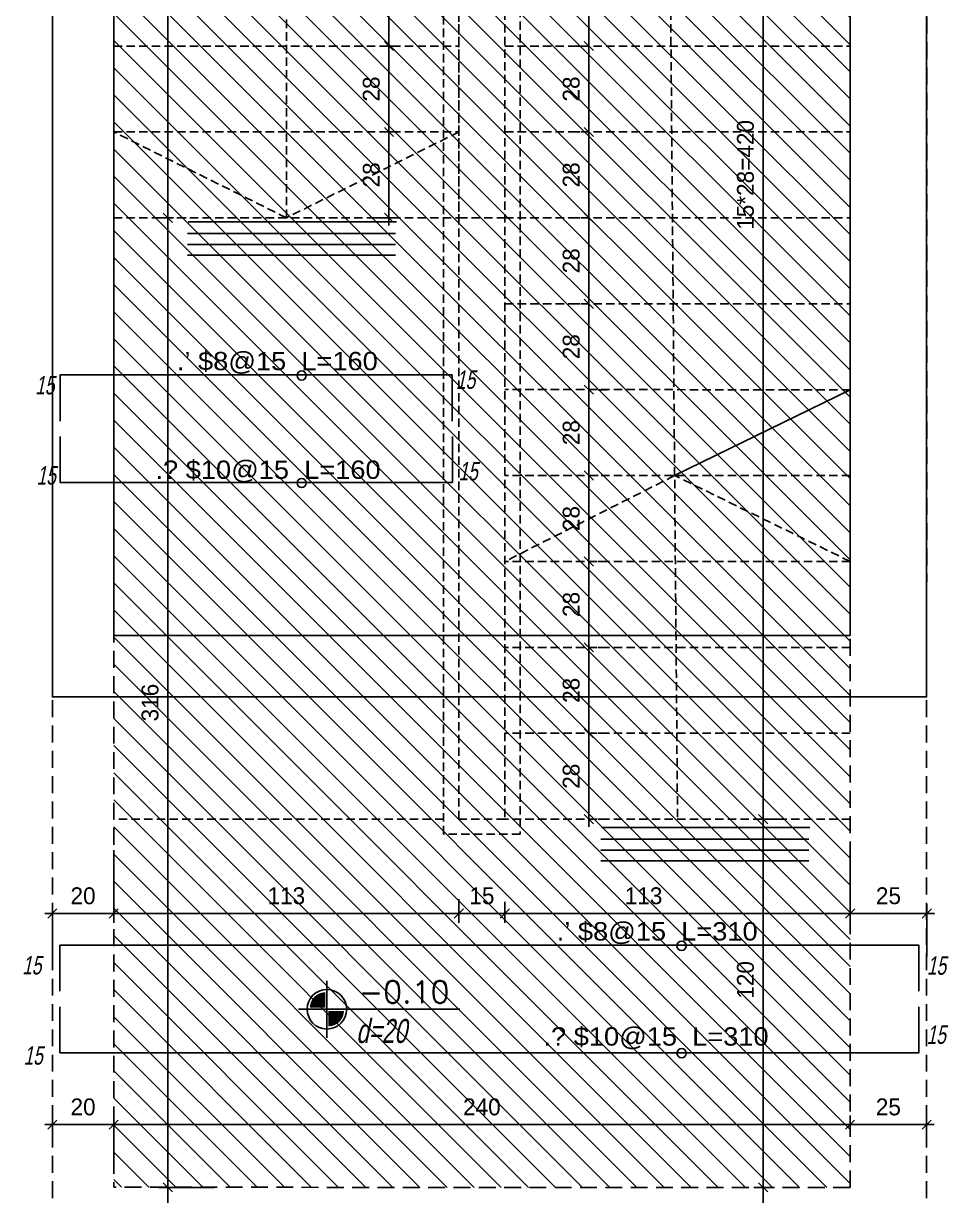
# Model space of a CAD drawing. Header units: inches. Extents: x -5298 to 11252, y 8210 to 22495.
# Drawn here: x 9799.7 to 10101.3, y 12511 to 12893.1 of the extents above; entities that cross this region are included whole.
import ezdxf
from ezdxf.enums import TextEntityAlignment as Align

# ---------------------------------------------------------------- set-up
doc = ezdxf.new("R2010")
doc.units = ezdxf.units.IN
doc.header["$LTSCALE"] = 11
doc.header["$MEASUREMENT"] = 0
doc.linetypes.add('DASHED2', pattern=[0.375, 0.25, -0.125])
doc.linetypes.add('HIDDEN', pattern=[0.375, 0.25, -0.125])
doc.layers.get('Defpoints').update_dxf_attribs({"color": 40})
for name, color, linetype in [('BEAM', 3, 'Continuous'), ('D7', 2, 'Continuous'), ('dim', 3, 'Continuous'), ('dim-50-v', 2, 'Continuous'), ('ENG_beton nifsak', 4, 'Continuous'), ('ENG_beton ole', 3, 'DASHED2'), ('HATCH', 8, 'Continuous'), ('iron-txt', 3, 'Continuous'), ('IRON6', 6, 'Continuous'), ('TEXT3', 3, 'Continuous'), ('V', 1, 'Continuous')]:
    doc.layers.add(name, color=color, linetype=linetype)
doc.styles.add('AA', font='hebtxt', dxfattribs={"width": 0.8, "oblique": 8})
doc.styles.add('HEBTXT', font='hebtxt-weld.shx')
doc.styles.add('ROMANS', font='romans')
doc.dimstyles.new('25', dxfattribs={"dimtxt": 5.5, "dimasz": 3, "dimexe": 3, "dimexo": 6, "dimgap": 3, "dimtad": 1, "dimdec": 0, "dimrnd": 0.5, "dimdsep": 46, "dimtxsty": 'HEBTXT', "dimblk1": 'OBLIQUE', "dimblk2": 'OBLIQUE', "dimsah": 1, "dimcen": 1, "dimdle": 2.5, "dimclre": 9, "dimclrt": 3, "dimadec": 0, "dimazin": 0, "dimtfac": 1, "dimtdec": 0, "dimtix": 1, "dimtmove": 2, "dimatfit": 3, "dimldrblk": 'OBLIQUE', "dimfxl": 1, "dimtolj": 1, "dimarcsym": 0})

# ---------------------------------------------------------------- blocks, each defined once
blk = doc.blocks.new('_OBLIQUE')
at = {"color": 0, "linetype": 'ByBlock'}
blk.add_line((-0.5, -0.5), (0.5, 0.5), dxfattribs=at)
blk = doc.blocks.new('*D217')
at = {"layer": 'Defpoints', "color": 0, "linetype": 'Continuous', "transparency": 16777216}
for p in [(10094.11, 12534.16), (10069.16, 12525, 0), (10094.11, 12525.15, 0)]:
    blk.add_point(p, dxfattribs=at)
at = {"layer": 'dim-50-v', "color": 9, "linetype": 'Continuous', "lineweight": -2, "transparency": 16777216}
for p, q in [((10069.16, 12531), (10069.16, 12537.16)), ((10094.11, 12531.15), (10094.11, 12537.16))]:
    blk.add_line(p, q, dxfattribs=at)
at = {"layer": 'dim-50-v', "color": 0, "linetype": 'Continuous', "lineweight": -2, "transparency": 16777216}
blk.add_line((10066.66, 12534.16), (10096.61, 12534.16), dxfattribs=at)
at = {"layer": 'dim-50-v', "color": 0, "linetype": 'Continuous', "lineweight": -2, "transparency": 16777216, "xscale": 3, "yscale": 3, "zscale": 3, "rotation": 180}
blk.add_blockref('_OBLIQUE', (10069.16, 12534.16), dxfattribs=at)
at = {"layer": 'dim-50-v', "color": 0, "linetype": 'Continuous', "lineweight": -2, "transparency": 16777216, "xscale": 3, "yscale": 3, "zscale": 3}
blk.add_blockref('_OBLIQUE', (10094.11, 12534.16), dxfattribs=at)
at = {"layer": 'dim-50-v', "color": 3, "linetype": 'Continuous', "transparency": 16777216, "insert": (10081.64, 12539.91), "char_height": 5.5, "attachment_point": 5, "style": 'HEBTXT'}
blk.add_mtext('\\A1;25', dxfattribs=at)
blk = doc.blocks.new('*D218')
at = {"layer": 'Defpoints', "color": 0, "linetype": 'Continuous', "transparency": 16777216}
for p in [(10069.16, 12534.16), (10069.16, 12525, 0), (9829.16, 12514.16, 0)]:
    blk.add_point(p, dxfattribs=at)
at = {"layer": 'dim-50-v', "color": 9, "linetype": 'Continuous', "lineweight": -2, "transparency": 16777216}
for p, q in [((9829.16, 12520.16), (9829.16, 12537.16)), ((10069.16, 12531), (10069.16, 12537.16))]:
    blk.add_line(p, q, dxfattribs=at)
at = {"layer": 'dim-50-v', "color": 0, "linetype": 'Continuous', "lineweight": -2, "transparency": 16777216}
blk.add_line((9826.66, 12534.16), (10071.66, 12534.16), dxfattribs=at)
at = {"layer": 'dim-50-v', "color": 0, "linetype": 'Continuous', "lineweight": -2, "transparency": 16777216, "xscale": 3, "yscale": 3, "zscale": 3, "rotation": 180}
blk.add_blockref('_OBLIQUE', (9829.16, 12534.16), dxfattribs=at)
at = {"layer": 'dim-50-v', "color": 0, "linetype": 'Continuous', "lineweight": -2, "transparency": 16777216, "xscale": 3, "yscale": 3, "zscale": 3}
blk.add_blockref('_OBLIQUE', (10069.16, 12534.16), dxfattribs=at)
at = {"layer": 'dim-50-v', "color": 3, "linetype": 'Continuous', "transparency": 16777216, "insert": (9949.16, 12539.91), "char_height": 5.5, "attachment_point": 5, "style": 'HEBTXT'}
blk.add_mtext('\\A1;240', dxfattribs=at)
blk = doc.blocks.new('*D219')
at = {"layer": 'Defpoints', "color": 0, "linetype": 'Continuous', "transparency": 16777216}
for p in [(9829.16, 12534.16), (9809.16, 12524.58, 0), (9829.16, 12526.54, 0)]:
    blk.add_point(p, dxfattribs=at)
at = {"layer": 'dim-50-v', "color": 9, "linetype": 'Continuous', "lineweight": -2, "transparency": 16777216}
for p, q in [((9809.16, 12530.58), (9809.16, 12537.16)), ((9829.16, 12532.54), (9829.16, 12537.16))]:
    blk.add_line(p, q, dxfattribs=at)
at = {"layer": 'dim-50-v', "color": 0, "linetype": 'Continuous', "lineweight": -2, "transparency": 16777216}
blk.add_line((9806.66, 12534.16), (9831.66, 12534.16), dxfattribs=at)
at = {"layer": 'dim-50-v', "color": 0, "linetype": 'Continuous', "lineweight": -2, "transparency": 16777216, "xscale": 3, "yscale": 3, "zscale": 3, "rotation": 180}
blk.add_blockref('_OBLIQUE', (9809.16, 12534.16), dxfattribs=at)
at = {"layer": 'dim-50-v', "color": 0, "linetype": 'Continuous', "lineweight": -2, "transparency": 16777216, "xscale": 3, "yscale": 3, "zscale": 3}
blk.add_blockref('_OBLIQUE', (9829.16, 12534.16), dxfattribs=at)
at = {"layer": 'dim-50-v', "color": 3, "linetype": 'Continuous', "transparency": 16777216, "insert": (9819.16, 12539.91), "char_height": 5.5, "attachment_point": 5, "style": 'HEBTXT'}
blk.add_mtext('\\A1;20', dxfattribs=at)
blk = doc.blocks.new('*D220')
at = {"layer": 'Defpoints', "color": 0, "linetype": 'Continuous', "transparency": 16777216}
for p in [(10040.83, 13053.74, 0), (10040.83, 13053.74), (10040.83, 12633.73)]:
    blk.add_point(p, dxfattribs=at)
at = {"layer": 'dim-50-v', "color": 0, "linetype": 'Continuous', "lineweight": -2, "transparency": 16777216}
blk.add_line((10040.83, 12631.23), (10040.83, 13056.24), dxfattribs=at)
at = {"layer": 'dim-50-v', "color": 9, "linetype": 'Continuous', "lineweight": -2, "transparency": 16777216}
for p, q in [((10046.83, 13053.74), (10043.83, 13053.74)), ((10046.83, 12633.73), (10043.83, 12633.73))]:
    blk.add_line(p, q, dxfattribs=at)
at = {"layer": 'dim-50-v', "color": 0, "linetype": 'Continuous', "lineweight": -2, "transparency": 16777216, "xscale": 3, "yscale": 3, "zscale": 3}
for p, rotation in [((10040.83, 13053.74), 90), ((10040.83, 12633.73), 270)]:
    blk.add_blockref('_OBLIQUE', p, dxfattribs=dict(at, rotation=rotation))
at = {"layer": 'dim-50-v', "color": 3, "linetype": 'Continuous', "transparency": 16777216, "insert": (10035.08, 12843.74), "char_height": 5.5, "attachment_point": 5, "rotation": 90, "style": 'HEBTXT'}
blk.add_mtext('\\A1;15*28=420', dxfattribs=at)
blk = doc.blocks.new('*D221')
at = {"layer": 'Defpoints', "color": 0, "linetype": 'Continuous', "transparency": 16777216}
for p in [(10050.74, 12633.73, 0), (10040.83, 12513.72), (10050.5, 12513.72)]:
    blk.add_point(p, dxfattribs=at)
at = {"layer": 'dim-50-v', "color": 0, "linetype": 'Continuous', "lineweight": -2, "transparency": 16777216}
blk.add_line((10040.83, 12636.23), (10040.83, 12511.22), dxfattribs=at)
at = {"layer": 'dim-50-v', "color": 9, "linetype": 'Continuous', "lineweight": -2, "transparency": 16777216}
for p, q in [((10044.74, 12633.73), (10037.83, 12633.73)), ((10044.5, 12513.72), (10037.83, 12513.72))]:
    blk.add_line(p, q, dxfattribs=at)
at = {"layer": 'dim-50-v', "color": 0, "linetype": 'Continuous', "lineweight": -2, "transparency": 16777216, "xscale": 3, "yscale": 3, "zscale": 3}
for p, rotation in [((10040.83, 12633.73), 90), ((10040.83, 12513.72), 270)]:
    blk.add_blockref('_OBLIQUE', p, dxfattribs=dict(at, rotation=rotation))
at = {"layer": 'dim-50-v', "color": 3, "linetype": 'Continuous', "transparency": 16777216, "insert": (10035.08, 12581.34), "char_height": 5.5, "attachment_point": 5, "rotation": 90, "style": 'HEBTXT'}
blk.add_mtext('\\A1;120', dxfattribs=at)
blk = doc.blocks.new('*D222')
at = {"layer": 'Defpoints', "color": 0, "linetype": 'Continuous', "transparency": 16777216}
for p in [(9846.77, 13053.74, 0), (9846.77, 13053.74), (9846.77, 12829.74, 0)]:
    blk.add_point(p, dxfattribs=at)
at = {"layer": 'dim-50-v', "color": 0, "linetype": 'Continuous', "lineweight": -2, "transparency": 16777216}
blk.add_line((9846.77, 12827.24), (9846.77, 13056.24), dxfattribs=at)
at = {"layer": 'dim-50-v', "color": 9, "linetype": 'Continuous', "lineweight": -2, "transparency": 16777216}
for p, q in [((9840.77, 13053.74), (9843.77, 13053.74)), ((9852.77, 12829.74), (9849.77, 12829.74))]:
    blk.add_line(p, q, dxfattribs=at)
at = {"layer": 'dim-50-v', "color": 0, "linetype": 'Continuous', "lineweight": -2, "transparency": 16777216, "xscale": 3, "yscale": 3, "zscale": 3}
for p, rotation in [((9846.77, 13053.74), 90), ((9846.77, 12829.74), 270)]:
    blk.add_blockref('_OBLIQUE', p, dxfattribs=dict(at, rotation=rotation))
at = {"layer": 'dim-50-v', "color": 3, "linetype": 'Continuous', "transparency": 16777216, "insert": (9841.02, 12941.74), "char_height": 5.5, "attachment_point": 5, "rotation": 90, "style": 'HEBTXT'}
blk.add_mtext('\\A1;9*28=224', dxfattribs=at)
blk = doc.blocks.new('*D223')
at = {"layer": 'Defpoints', "color": 0, "linetype": 'Continuous', "transparency": 16777216}
for p in [(9854.68, 12829.74, 0), (9846.77, 12513.72), (9867.99, 12513.72, 0)]:
    blk.add_point(p, dxfattribs=at)
at = {"layer": 'dim-50-v', "color": 9, "linetype": 'Continuous', "lineweight": -2, "transparency": 16777216}
for p, q in [((9848.68, 12829.74), (9843.77, 12829.74)), ((9861.99, 12513.72), (9843.77, 12513.72))]:
    blk.add_line(p, q, dxfattribs=at)
at = {"layer": 'dim-50-v', "color": 0, "linetype": 'Continuous', "lineweight": -2, "transparency": 16777216}
blk.add_line((9846.77, 12832.24), (9846.77, 12511.22), dxfattribs=at)
at = {"layer": 'dim-50-v', "color": 0, "linetype": 'Continuous', "lineweight": -2, "transparency": 16777216, "xscale": 3, "yscale": 3, "zscale": 3}
for p, rotation in [((9846.77, 12829.74), 90), ((9846.77, 12513.72), 270)]:
    blk.add_blockref('_OBLIQUE', p, dxfattribs=dict(at, rotation=rotation))
at = {"layer": 'dim-50-v', "color": 3, "linetype": 'Continuous', "transparency": 16777216, "insert": (9841.02, 12671.73), "char_height": 5.5, "attachment_point": 5, "rotation": 90, "style": 'HEBTXT'}
blk.add_mtext('\\A1;316', dxfattribs=at)
blk = doc.blocks.new('*D224')
at = {"layer": 'Defpoints', "color": 0, "linetype": 'Continuous', "transparency": 16777216}
for p in [(10069.17, 12629.66, 0), (10094.16, 12602.98), (10094.16, 12582.98)]:
    blk.add_point(p, dxfattribs=at)
at = {"layer": 'dim-50-v', "color": 9, "linetype": 'Continuous', "lineweight": -2, "transparency": 16777216}
for p, q in [((10069.17, 12623.66), (10069.17, 12599.98)), ((10094.16, 12588.98), (10094.16, 12605.98))]:
    blk.add_line(p, q, dxfattribs=at)
at = {"layer": 'dim-50-v', "color": 0, "linetype": 'Continuous', "lineweight": -2, "transparency": 16777216}
blk.add_line((10066.67, 12602.98), (10096.66, 12602.98), dxfattribs=at)
at = {"layer": 'dim-50-v', "color": 0, "linetype": 'Continuous', "lineweight": -2, "transparency": 16777216, "xscale": 3, "yscale": 3, "zscale": 3, "rotation": 180}
blk.add_blockref('_OBLIQUE', (10069.17, 12602.98), dxfattribs=at)
at = {"layer": 'dim-50-v', "color": 0, "linetype": 'Continuous', "lineweight": -2, "transparency": 16777216, "xscale": 3, "yscale": 3, "zscale": 3}
blk.add_blockref('_OBLIQUE', (10094.16, 12602.98), dxfattribs=at)
at = {"layer": 'dim-50-v', "color": 3, "linetype": 'Continuous', "transparency": 16777216, "insert": (10081.67, 12608.73), "char_height": 5.5, "attachment_point": 5, "style": 'HEBTXT'}
blk.add_mtext('\\A1;25', dxfattribs=at)
blk = doc.blocks.new('*D225')
at = {"layer": 'Defpoints', "color": 0, "linetype": 'Continuous', "transparency": 16777216}
for p in [(10069.17, 12629.66, 0), (9956.67, 12612.78), (10069.17, 12602.98)]:
    blk.add_point(p, dxfattribs=at)
at = {"layer": 'dim-50-v', "color": 9, "linetype": 'Continuous', "lineweight": -2, "transparency": 16777216}
for p, q in [((10069.17, 12623.66), (10069.17, 12599.98)), ((9956.67, 12606.78), (9956.67, 12599.98))]:
    blk.add_line(p, q, dxfattribs=at)
at = {"layer": 'dim-50-v', "color": 0, "linetype": 'Continuous', "lineweight": -2, "transparency": 16777216}
blk.add_line((9954.17, 12602.98), (10071.67, 12602.98), dxfattribs=at)
at = {"layer": 'dim-50-v', "color": 0, "linetype": 'Continuous', "lineweight": -2, "transparency": 16777216, "xscale": 3, "yscale": 3, "zscale": 3, "rotation": 180}
blk.add_blockref('_OBLIQUE', (9956.67, 12602.98), dxfattribs=at)
at = {"layer": 'dim-50-v', "color": 0, "linetype": 'Continuous', "lineweight": -2, "transparency": 16777216, "xscale": 3, "yscale": 3, "zscale": 3}
blk.add_blockref('_OBLIQUE', (10069.17, 12602.98), dxfattribs=at)
at = {"layer": 'dim-50-v', "color": 3, "linetype": 'Continuous', "transparency": 16777216, "insert": (10001.86, 12608.73), "char_height": 5.5, "attachment_point": 5, "style": 'HEBTXT'}
blk.add_mtext('\\A1;113', dxfattribs=at)
blk = doc.blocks.new('*D226')
at = {"layer": 'Defpoints', "color": 0, "linetype": 'Continuous', "transparency": 16777216}
for p in [(9829.16, 12629.66, 0), (9829.16, 12602.98), (9809.16, 12582.98)]:
    blk.add_point(p, dxfattribs=at)
at = {"layer": 'dim-50-v', "color": 9, "linetype": 'Continuous', "lineweight": -2, "transparency": 16777216}
for p, q in [((9829.16, 12623.66), (9829.16, 12599.98)), ((9809.16, 12588.98), (9809.16, 12605.98))]:
    blk.add_line(p, q, dxfattribs=at)
at = {"layer": 'dim-50-v', "color": 0, "linetype": 'Continuous', "lineweight": -2, "transparency": 16777216}
blk.add_line((9806.66, 12602.98), (9831.66, 12602.98), dxfattribs=at)
at = {"layer": 'dim-50-v', "color": 0, "linetype": 'Continuous', "lineweight": -2, "transparency": 16777216, "xscale": 3, "yscale": 3, "zscale": 3, "rotation": 180}
blk.add_blockref('_OBLIQUE', (9809.16, 12602.98), dxfattribs=at)
at = {"layer": 'dim-50-v', "color": 0, "linetype": 'Continuous', "lineweight": -2, "transparency": 16777216, "xscale": 3, "yscale": 3, "zscale": 3}
blk.add_blockref('_OBLIQUE', (9829.16, 12602.98), dxfattribs=at)
at = {"layer": 'dim-50-v', "color": 3, "linetype": 'Continuous', "transparency": 16777216, "insert": (9819.16, 12608.73), "char_height": 5.5, "attachment_point": 5, "style": 'HEBTXT'}
blk.add_mtext('\\A1;20', dxfattribs=at)
blk = doc.blocks.new('*D227')
at = {"layer": 'Defpoints', "color": 0, "linetype": 'Continuous', "transparency": 16777216}
for p in [(9956.67, 12612.78), (9941.67, 12609.18), (9941.67, 12602.98)]:
    blk.add_point(p, dxfattribs=at)
at = {"layer": 'dim-50-v', "color": 9, "linetype": 'Continuous', "lineweight": -2, "transparency": 16777216}
for p, q in [((9956.67, 12606.78), (9956.67, 12599.98)), ((9941.67, 12603.18), (9941.67, 12599.98))]:
    blk.add_line(p, q, dxfattribs=at)
at = {"layer": 'dim-50-v', "color": 0, "linetype": 'Continuous', "lineweight": -2, "transparency": 16777216}
blk.add_line((9959.17, 12602.98), (9939.17, 12602.98), dxfattribs=at)
at = {"layer": 'dim-50-v', "color": 0, "linetype": 'Continuous', "lineweight": -2, "transparency": 16777216, "xscale": 3, "yscale": 3, "zscale": 3, "rotation": 180}
blk.add_blockref('_OBLIQUE', (9941.67, 12602.98), dxfattribs=at)
at = {"layer": 'dim-50-v', "color": 0, "linetype": 'Continuous', "lineweight": -2, "transparency": 16777216, "xscale": 3, "yscale": 3, "zscale": 3}
blk.add_blockref('_OBLIQUE', (9956.67, 12602.98), dxfattribs=at)
at = {"layer": 'dim-50-v', "color": 3, "linetype": 'Continuous', "transparency": 16777216, "insert": (9949.17, 12608.73), "char_height": 5.5, "attachment_point": 5, "style": 'HEBTXT'}
blk.add_mtext('\\A1;15', dxfattribs=at)
blk = doc.blocks.new('*D228')
at = {"layer": 'Defpoints', "color": 0, "linetype": 'Continuous', "transparency": 16777216}
for p in [(9829.16, 12629.66, 0), (9941.67, 12613.7), (9829.16, 12602.98)]:
    blk.add_point(p, dxfattribs=at)
at = {"layer": 'dim-50-v', "color": 9, "linetype": 'Continuous', "lineweight": -2, "transparency": 16777216}
for p, q in [((9829.16, 12623.66), (9829.16, 12599.98)), ((9941.67, 12607.7), (9941.67, 12599.98))]:
    blk.add_line(p, q, dxfattribs=at)
at = {"layer": 'dim-50-v', "color": 0, "linetype": 'Continuous', "lineweight": -2, "transparency": 16777216}
blk.add_line((9944.17, 12602.98), (9826.66, 12602.98), dxfattribs=at)
at = {"layer": 'dim-50-v', "color": 0, "linetype": 'Continuous', "lineweight": -2, "transparency": 16777216, "xscale": 3, "yscale": 3, "zscale": 3, "rotation": 180}
blk.add_blockref('_OBLIQUE', (9829.16, 12602.98), dxfattribs=at)
at = {"layer": 'dim-50-v', "color": 0, "linetype": 'Continuous', "lineweight": -2, "transparency": 16777216, "xscale": 3, "yscale": 3, "zscale": 3}
blk.add_blockref('_OBLIQUE', (9941.67, 12602.98), dxfattribs=at)
at = {"layer": 'dim-50-v', "color": 3, "linetype": 'Continuous', "transparency": 16777216, "insert": (9885.42, 12608.73), "char_height": 5.5, "attachment_point": 5, "style": 'HEBTXT'}
blk.add_mtext('\\A1;113', dxfattribs=at)
blk = doc.blocks.new('*D249')
at = {"layer": 'Defpoints', "color": 0, "linetype": 'Continuous', "transparency": 16777216}
for p in [(9857.04, 12513.72, 0), (9846.77, 12493.72), (9847.63, 12493.72, 0)]:
    blk.add_point(p, dxfattribs=at)
at = {"layer": 'dim-50-v', "color": 9, "linetype": 'Continuous', "lineweight": -2, "transparency": 16777216}
for p, q in [((9851.04, 12513.72), (9843.77, 12513.72)), ((9841.63, 12493.72), (9843.77, 12493.72))]:
    blk.add_line(p, q, dxfattribs=at)
at = {"layer": 'dim-50-v', "color": 0, "linetype": 'Continuous', "lineweight": -2, "transparency": 16777216}
blk.add_line((9846.77, 12516.22), (9846.77, 12491.22), dxfattribs=at)
at = {"layer": 'dim-50-v', "color": 0, "linetype": 'Continuous', "lineweight": -2, "transparency": 16777216, "xscale": 3, "yscale": 3, "zscale": 3}
for p, rotation in [((9846.77, 12513.72), 90), ((9846.77, 12493.72), 270)]:
    blk.add_blockref('_OBLIQUE', p, dxfattribs=dict(at, rotation=rotation))
at = {"layer": 'dim-50-v', "color": 3, "linetype": 'Continuous', "transparency": 16777216, "insert": (9841.02, 12503.72), "char_height": 5.5, "attachment_point": 5, "rotation": 90, "style": 'HEBTXT'}
blk.add_mtext('\\A1;20', dxfattribs=at)
blk = doc.blocks.new('*D414')
at = {"layer": 'Defpoints', "color": 0, "linetype": 'Continuous', "transparency": 16777216}
for p in [(9914.31, 12913.74, 0), (9911, 12885.74, 0), (9918.87, 12885.74)]:
    blk.add_point(p, dxfattribs=at)
at = {"layer": 'dim-50-v', "color": 0, "linetype": 'Continuous', "lineweight": -2, "transparency": 16777216}
blk.add_line((9918.87, 12916.24), (9918.87, 12883.24), dxfattribs=at)
at = {"layer": 'dim-50-v', "color": 9, "linetype": 'Continuous', "lineweight": -2, "transparency": 16777216}
for p, q in [((9920.31, 12913.74), (9921.87, 12913.74)), ((9917, 12885.74), (9921.87, 12885.74))]:
    blk.add_line(p, q, dxfattribs=at)
at = {"layer": 'dim-50-v', "color": 0, "linetype": 'Continuous', "lineweight": -2, "transparency": 16777216, "xscale": 3, "yscale": 3, "zscale": 3}
for p, rotation in [((9918.87, 12913.74), 90), ((9918.87, 12885.74), 270)]:
    blk.add_blockref('_OBLIQUE', p, dxfattribs=dict(at, rotation=rotation))
at = {"layer": 'dim-50-v', "color": 3, "linetype": 'Continuous', "transparency": 16777216, "insert": (9913.12, 12899.74), "char_height": 5.5, "attachment_point": 5, "rotation": 90, "style": 'HEBTXT'}
blk.add_mtext('\\A1;28', dxfattribs=at)
blk = doc.blocks.new('*D415')
at = {"layer": 'Defpoints', "color": 0, "linetype": 'Continuous', "transparency": 16777216}
for p in [(9911, 12885.74, 0), (9911.31, 12857.74, 0), (9918.87, 12857.74)]:
    blk.add_point(p, dxfattribs=at)
at = {"layer": 'dim-50-v', "color": 0, "linetype": 'Continuous', "lineweight": -2, "transparency": 16777216}
blk.add_line((9918.87, 12888.24), (9918.87, 12855.24), dxfattribs=at)
at = {"layer": 'dim-50-v', "color": 9, "linetype": 'Continuous', "lineweight": -2, "transparency": 16777216}
for p, q in [((9917, 12885.74), (9921.87, 12885.74)), ((9917.31, 12857.74), (9921.87, 12857.74))]:
    blk.add_line(p, q, dxfattribs=at)
at = {"layer": 'dim-50-v', "color": 0, "linetype": 'Continuous', "lineweight": -2, "transparency": 16777216, "xscale": 3, "yscale": 3, "zscale": 3}
for p, rotation in [((9918.87, 12885.74), 90), ((9918.87, 12857.74), 270)]:
    blk.add_blockref('_OBLIQUE', p, dxfattribs=dict(at, rotation=rotation))
at = {"layer": 'dim-50-v', "color": 3, "linetype": 'Continuous', "transparency": 16777216, "insert": (9913.12, 12871.74), "char_height": 5.5, "attachment_point": 5, "rotation": 90, "style": 'HEBTXT'}
blk.add_mtext('\\A1;28', dxfattribs=at)
blk = doc.blocks.new('*D416')
at = {"layer": 'Defpoints', "color": 0, "linetype": 'Continuous', "transparency": 16777216}
for p in [(9911.31, 12857.74, 0), (9907.15, 12829.74, 0), (9918.87, 12829.74)]:
    blk.add_point(p, dxfattribs=at)
at = {"layer": 'dim-50-v', "color": 9, "linetype": 'Continuous', "lineweight": -2, "transparency": 16777216}
for p, q in [((9917.31, 12857.74), (9921.87, 12857.74)), ((9913.15, 12829.74), (9921.87, 12829.74))]:
    blk.add_line(p, q, dxfattribs=at)
at = {"layer": 'dim-50-v', "color": 0, "linetype": 'Continuous', "lineweight": -2, "transparency": 16777216}
blk.add_line((9918.87, 12860.24), (9918.87, 12827.24), dxfattribs=at)
at = {"layer": 'dim-50-v', "color": 0, "linetype": 'Continuous', "lineweight": -2, "transparency": 16777216, "xscale": 3, "yscale": 3, "zscale": 3}
for p, rotation in [((9918.87, 12857.74), 90), ((9918.87, 12829.74), 270)]:
    blk.add_blockref('_OBLIQUE', p, dxfattribs=dict(at, rotation=rotation))
at = {"layer": 'dim-50-v', "color": 3, "linetype": 'Continuous', "transparency": 16777216, "insert": (9913.12, 12843.74), "char_height": 5.5, "attachment_point": 5, "rotation": 90, "style": 'HEBTXT'}
blk.add_mtext('\\A1;28', dxfattribs=at)
blk = doc.blocks.new('*D409')
at = {"layer": 'Defpoints', "color": 0, "linetype": 'Continuous', "transparency": 16777216}
for p in [(9986.3, 12913.74, 0), (9984.04, 12885.74), (9984.05, 12885.74, 0)]:
    blk.add_point(p, dxfattribs=at)
at = {"layer": 'dim-50-v', "color": 9, "linetype": 'Continuous', "lineweight": -2, "transparency": 16777216}
for p, q in [((9980.3, 12913.74), (9981.04, 12913.74)), ((9978.05, 12885.74), (9981.04, 12885.74))]:
    blk.add_line(p, q, dxfattribs=at)
at = {"layer": 'dim-50-v', "color": 0, "linetype": 'Continuous', "lineweight": -2, "transparency": 16777216}
blk.add_line((9984.04, 12916.24), (9984.04, 12883.24), dxfattribs=at)
at = {"layer": 'dim-50-v', "color": 0, "linetype": 'Continuous', "lineweight": -2, "transparency": 16777216, "xscale": 3, "yscale": 3, "zscale": 3}
for p, rotation in [((9984.04, 12913.74), 90), ((9984.04, 12885.74), 270)]:
    blk.add_blockref('_OBLIQUE', p, dxfattribs=dict(at, rotation=rotation))
at = {"layer": 'dim-50-v', "color": 3, "linetype": 'Continuous', "transparency": 16777216, "insert": (9978.29, 12899.74), "char_height": 5.5, "attachment_point": 5, "rotation": 90, "style": 'HEBTXT'}
blk.add_mtext('\\A1;28', dxfattribs=at)
blk = doc.blocks.new('*D328')
at = {"layer": 'Defpoints', "color": 0, "linetype": 'Continuous', "transparency": 16777216}
for p in [(9984.05, 12885.74, 0), (9984.04, 12857.74), (9984.05, 12857.74, 0)]:
    blk.add_point(p, dxfattribs=at)
at = {"layer": 'dim-50-v', "color": 0, "linetype": 'Continuous', "lineweight": -2, "transparency": 16777216}
blk.add_line((9984.04, 12888.24), (9984.04, 12855.24), dxfattribs=at)
at = {"layer": 'dim-50-v', "color": 9, "linetype": 'Continuous', "lineweight": -2, "transparency": 16777216}
for p, q in [((9978.05, 12885.74), (9981.04, 12885.74)), ((9978.05, 12857.74), (9981.04, 12857.74))]:
    blk.add_line(p, q, dxfattribs=at)
at = {"layer": 'dim-50-v', "color": 0, "linetype": 'Continuous', "lineweight": -2, "transparency": 16777216, "xscale": 3, "yscale": 3, "zscale": 3}
for p, rotation in [((9984.04, 12885.74), 90), ((9984.04, 12857.74), 270)]:
    blk.add_blockref('_OBLIQUE', p, dxfattribs=dict(at, rotation=rotation))
at = {"layer": 'dim-50-v', "color": 3, "linetype": 'Continuous', "transparency": 16777216, "insert": (9978.29, 12871.74), "char_height": 5.5, "attachment_point": 5, "rotation": 90, "style": 'HEBTXT'}
blk.add_mtext('\\A1;28', dxfattribs=at)
blk = doc.blocks.new('*D329')
at = {"layer": 'Defpoints', "color": 0, "linetype": 'Continuous', "transparency": 16777216}
for p in [(9984.05, 12857.74, 0), (9984.04, 12829.74), (9984.05, 12829.74, 0)]:
    blk.add_point(p, dxfattribs=at)
at = {"layer": 'dim-50-v', "color": 9, "linetype": 'Continuous', "lineweight": -2, "transparency": 16777216}
for p, q in [((9978.05, 12857.74), (9981.04, 12857.74)), ((9978.05, 12829.74), (9981.04, 12829.74))]:
    blk.add_line(p, q, dxfattribs=at)
at = {"layer": 'dim-50-v', "color": 0, "linetype": 'Continuous', "lineweight": -2, "transparency": 16777216}
blk.add_line((9984.04, 12860.24), (9984.04, 12827.24), dxfattribs=at)
at = {"layer": 'dim-50-v', "color": 0, "linetype": 'Continuous', "lineweight": -2, "transparency": 16777216, "xscale": 3, "yscale": 3, "zscale": 3}
for p, rotation in [((9984.04, 12857.74), 90), ((9984.04, 12829.74), 270)]:
    blk.add_blockref('_OBLIQUE', p, dxfattribs=dict(at, rotation=rotation))
at = {"layer": 'dim-50-v', "color": 3, "linetype": 'Continuous', "transparency": 16777216, "insert": (9978.29, 12843.74), "char_height": 5.5, "attachment_point": 5, "rotation": 90, "style": 'HEBTXT'}
blk.add_mtext('\\A1;28', dxfattribs=at)
blk = doc.blocks.new('*D330')
at = {"layer": 'Defpoints', "color": 0, "linetype": 'Continuous', "transparency": 16777216}
for p in [(9984.05, 12829.74, 0), (9984.04, 12801.74), (9984.05, 12801.74, 0)]:
    blk.add_point(p, dxfattribs=at)
at = {"layer": 'dim-50-v', "color": 9, "linetype": 'Continuous', "lineweight": -2, "transparency": 16777216}
for p, q in [((9978.05, 12829.74), (9981.04, 12829.74)), ((9978.05, 12801.74), (9981.04, 12801.74))]:
    blk.add_line(p, q, dxfattribs=at)
at = {"layer": 'dim-50-v', "color": 0, "linetype": 'Continuous', "lineweight": -2, "transparency": 16777216}
blk.add_line((9984.04, 12832.24), (9984.04, 12799.24), dxfattribs=at)
at = {"layer": 'dim-50-v', "color": 0, "linetype": 'Continuous', "lineweight": -2, "transparency": 16777216, "xscale": 3, "yscale": 3, "zscale": 3}
for p, rotation in [((9984.04, 12829.74), 90), ((9984.04, 12801.74), 270)]:
    blk.add_blockref('_OBLIQUE', p, dxfattribs=dict(at, rotation=rotation))
at = {"layer": 'dim-50-v', "color": 3, "linetype": 'Continuous', "transparency": 16777216, "insert": (9978.29, 12815.74), "char_height": 5.5, "attachment_point": 5, "rotation": 90, "style": 'HEBTXT'}
blk.add_mtext('\\A1;28', dxfattribs=at)
blk = doc.blocks.new('*D331')
at = {"layer": 'Defpoints', "color": 0, "linetype": 'Continuous', "transparency": 16777216}
for p in [(9984.05, 12801.74, 0), (9984.03, 12773.73, 0), (9984.04, 12773.73)]:
    blk.add_point(p, dxfattribs=at)
at = {"layer": 'dim-50-v', "color": 0, "linetype": 'Continuous', "lineweight": -2, "transparency": 16777216}
blk.add_line((9984.04, 12804.24), (9984.04, 12771.23), dxfattribs=at)
at = {"layer": 'dim-50-v', "color": 9, "linetype": 'Continuous', "lineweight": -2, "transparency": 16777216}
for p, q in [((9978.05, 12801.74), (9981.04, 12801.74)), ((9990.03, 12773.73), (9987.04, 12773.73))]:
    blk.add_line(p, q, dxfattribs=at)
at = {"layer": 'dim-50-v', "color": 0, "linetype": 'Continuous', "lineweight": -2, "transparency": 16777216, "xscale": 3, "yscale": 3, "zscale": 3}
for p, rotation in [((9984.04, 12801.74), 90), ((9984.04, 12773.73), 270)]:
    blk.add_blockref('_OBLIQUE', p, dxfattribs=dict(at, rotation=rotation))
at = {"layer": 'dim-50-v', "color": 3, "linetype": 'Continuous', "transparency": 16777216, "insert": (9978.29, 12787.74), "char_height": 5.5, "attachment_point": 5, "rotation": 90, "style": 'HEBTXT'}
blk.add_mtext('\\A1;28', dxfattribs=at)
blk = doc.blocks.new('*D332')
at = {"layer": 'Defpoints', "color": 0, "linetype": 'Continuous', "transparency": 16777216}
for p in [(9984.03, 12773.73, 0), (9979.59, 12745.73, 0), (9984.04, 12745.73)]:
    blk.add_point(p, dxfattribs=at)
at = {"layer": 'dim-50-v', "color": 0, "linetype": 'Continuous', "lineweight": -2, "transparency": 16777216}
blk.add_line((9984.04, 12776.23), (9984.04, 12743.23), dxfattribs=at)
at = {"layer": 'dim-50-v', "color": 9, "linetype": 'Continuous', "lineweight": -2, "transparency": 16777216}
for p, q in [((9990.03, 12773.73), (9987.04, 12773.73)), ((9985.59, 12745.73), (9987.04, 12745.73))]:
    blk.add_line(p, q, dxfattribs=at)
at = {"layer": 'dim-50-v', "color": 0, "linetype": 'Continuous', "lineweight": -2, "transparency": 16777216, "xscale": 3, "yscale": 3, "zscale": 3}
for p, rotation in [((9984.04, 12773.73), 90), ((9984.04, 12745.73), 270)]:
    blk.add_blockref('_OBLIQUE', p, dxfattribs=dict(at, rotation=rotation))
at = {"layer": 'dim-50-v', "color": 3, "linetype": 'Continuous', "transparency": 16777216, "insert": (9978.29, 12759.73), "char_height": 5.5, "attachment_point": 5, "rotation": 90, "style": 'HEBTXT'}
blk.add_mtext('\\A1;28', dxfattribs=at)
blk = doc.blocks.new('*D432')
at = {"layer": 'Defpoints', "color": 0, "linetype": 'Continuous', "transparency": 16777216}
for p in [(9979.59, 12745.73, 0), (9984.03, 12717.73, 0), (9984.04, 12717.73)]:
    blk.add_point(p, dxfattribs=at)
at = {"layer": 'dim-50-v', "color": 0, "linetype": 'Continuous', "lineweight": -2, "transparency": 16777216}
blk.add_line((9984.04, 12748.23), (9984.04, 12715.23), dxfattribs=at)
at = {"layer": 'dim-50-v', "color": 9, "linetype": 'Continuous', "lineweight": -2, "transparency": 16777216}
for p, q in [((9985.59, 12745.73), (9987.04, 12745.73)), ((9990.03, 12717.73), (9987.04, 12717.73))]:
    blk.add_line(p, q, dxfattribs=at)
at = {"layer": 'dim-50-v', "color": 0, "linetype": 'Continuous', "lineweight": -2, "transparency": 16777216, "xscale": 3, "yscale": 3, "zscale": 3}
for p, rotation in [((9984.04, 12745.73), 90), ((9984.04, 12717.73), 270)]:
    blk.add_blockref('_OBLIQUE', p, dxfattribs=dict(at, rotation=rotation))
at = {"layer": 'dim-50-v', "color": 3, "linetype": 'Continuous', "transparency": 16777216, "insert": (9978.29, 12731.73), "char_height": 5.5, "attachment_point": 5, "rotation": 90, "style": 'HEBTXT'}
blk.add_mtext('\\A1;28', dxfattribs=at)
blk = doc.blocks.new('*D433')
at = {"layer": 'Defpoints', "color": 0, "linetype": 'Continuous', "transparency": 16777216}
for p in [(9984.03, 12717.73, 0), (9984.03, 12689.73, 0), (9984.04, 12689.73)]:
    blk.add_point(p, dxfattribs=at)
at = {"layer": 'dim-50-v', "color": 0, "linetype": 'Continuous', "lineweight": -2, "transparency": 16777216}
blk.add_line((9984.04, 12720.23), (9984.04, 12687.23), dxfattribs=at)
at = {"layer": 'dim-50-v', "color": 9, "linetype": 'Continuous', "lineweight": -2, "transparency": 16777216}
for p, q in [((9990.03, 12717.73), (9987.04, 12717.73)), ((9990.03, 12689.73), (9987.04, 12689.73))]:
    blk.add_line(p, q, dxfattribs=at)
at = {"layer": 'dim-50-v', "color": 0, "linetype": 'Continuous', "lineweight": -2, "transparency": 16777216, "xscale": 3, "yscale": 3, "zscale": 3}
for p, rotation in [((9984.04, 12717.73), 90), ((9984.04, 12689.73), 270)]:
    blk.add_blockref('_OBLIQUE', p, dxfattribs=dict(at, rotation=rotation))
at = {"layer": 'dim-50-v', "color": 3, "linetype": 'Continuous', "transparency": 16777216, "insert": (9978.29, 12703.73), "char_height": 5.5, "attachment_point": 5, "rotation": 90, "style": 'HEBTXT'}
blk.add_mtext('\\A1;28', dxfattribs=at)
blk = doc.blocks.new('*D434')
at = {"layer": 'Defpoints', "color": 0, "linetype": 'Continuous', "transparency": 16777216}
for p in [(9984.03, 12689.73, 0), (9984.04, 12661.73, 0), (9984.04, 12661.73)]:
    blk.add_point(p, dxfattribs=at)
at = {"layer": 'dim-50-v', "color": 0, "linetype": 'Continuous', "lineweight": -2, "transparency": 16777216}
blk.add_line((9984.04, 12692.23), (9984.04, 12659.23), dxfattribs=at)
at = {"layer": 'dim-50-v', "color": 9, "linetype": 'Continuous', "lineweight": -2, "transparency": 16777216}
for p, q in [((9990.03, 12689.73), (9987.04, 12689.73)), ((9990.04, 12661.73), (9987.04, 12661.73))]:
    blk.add_line(p, q, dxfattribs=at)
at = {"layer": 'dim-50-v', "color": 0, "linetype": 'Continuous', "lineweight": -2, "transparency": 16777216, "xscale": 3, "yscale": 3, "zscale": 3}
for p, rotation in [((9984.04, 12689.73), 90), ((9984.04, 12661.73), 270)]:
    blk.add_blockref('_OBLIQUE', p, dxfattribs=dict(at, rotation=rotation))
at = {"layer": 'dim-50-v', "color": 3, "linetype": 'Continuous', "transparency": 16777216, "insert": (9978.29, 12675.73), "char_height": 5.5, "attachment_point": 5, "rotation": 90, "style": 'HEBTXT'}
blk.add_mtext('\\A1;28', dxfattribs=at)
blk = doc.blocks.new('*D312')
at = {"layer": 'Defpoints', "color": 0, "linetype": 'Continuous', "transparency": 16777216}
for p in [(9984.04, 12661.73, 0), (9984.04, 12633.73, 0), (9984.04, 12633.73)]:
    blk.add_point(p, dxfattribs=at)
at = {"layer": 'dim-50-v', "color": 0, "linetype": 'Continuous', "lineweight": -2, "transparency": 16777216}
blk.add_line((9984.04, 12664.23), (9984.04, 12631.23), dxfattribs=at)
at = {"layer": 'dim-50-v', "color": 9, "linetype": 'Continuous', "lineweight": -2, "transparency": 16777216}
for p, q in [((9990.04, 12661.73), (9987.04, 12661.73)), ((9990.04, 12633.73), (9987.04, 12633.73))]:
    blk.add_line(p, q, dxfattribs=at)
at = {"layer": 'dim-50-v', "color": 0, "linetype": 'Continuous', "lineweight": -2, "transparency": 16777216, "xscale": 3, "yscale": 3, "zscale": 3}
for p, rotation in [((9984.04, 12661.73), 90), ((9984.04, 12633.73), 270)]:
    blk.add_blockref('_OBLIQUE', p, dxfattribs=dict(at, rotation=rotation))
at = {"layer": 'dim-50-v', "color": 3, "linetype": 'Continuous', "transparency": 16777216, "insert": (9978.29, 12647.73), "char_height": 5.5, "attachment_point": 5, "rotation": 90, "style": 'HEBTXT'}
blk.add_mtext('\\A1;28', dxfattribs=at)
blk = doc.blocks.new('*D313')
at = {"layer": 'Defpoints', "color": 0, "linetype": 'Continuous', "transparency": 16777216}
for p in [(10050.5, 12513.72), (10040.83, 12493.72), (10041.58, 12493.72, 0)]:
    blk.add_point(p, dxfattribs=at)
at = {"layer": 'dim-50-v', "color": 9, "linetype": 'Continuous', "lineweight": -2, "transparency": 16777216}
for p, q in [((10044.5, 12513.72), (10037.83, 12513.72)), ((10035.58, 12493.72), (10037.83, 12493.72))]:
    blk.add_line(p, q, dxfattribs=at)
at = {"layer": 'dim-50-v', "color": 0, "linetype": 'Continuous', "lineweight": -2, "transparency": 16777216}
blk.add_line((10040.83, 12516.22), (10040.83, 12491.22), dxfattribs=at)
at = {"layer": 'dim-50-v', "color": 0, "linetype": 'Continuous', "lineweight": -2, "transparency": 16777216, "xscale": 3, "yscale": 3, "zscale": 3}
for p, rotation in [((10040.83, 12513.72), 90), ((10040.83, 12493.72), 270)]:
    blk.add_blockref('_OBLIQUE', p, dxfattribs=dict(at, rotation=rotation))
at = {"layer": 'dim-50-v', "color": 3, "linetype": 'Continuous', "transparency": 16777216, "insert": (10035.08, 12503.72), "char_height": 5.5, "attachment_point": 5, "rotation": 90, "style": 'HEBTXT'}
blk.add_mtext('\\A1;20', dxfattribs=at)
blk = doc.blocks.new('cdads')
at = {"layer": 'BEAM', "color": 2, "linetype": 'Continuous', "elevation": 0}
blk.add_lwpolyline([(10083.34, 13247.57), (10188.35, 13247.57), (10188.35, 13227.54), (10083.34, 13227.54)], close=True, dxfattribs=at)
at = {"layer": 'ENG_beton nifsak', "ltscale": 5, "elevation": 0}
blk.add_lwpolyline([(10083.34, 13247.57), (10083.35, 13227.54), (10076.9, 13227.54), (10076.9, 12737.54), (10316.9, 12737.54), (10316.91, 13227.52), (10188.35, 13227.54), (10188.35, 13247.57), (10341.9, 13247.54), (10341.84, 12717.54), (10056.9, 12717.54), (10056.9, 13247.54)], close=True, dxfattribs=at)
blk = doc.blocks.new('PL')
at = {"linetype": 'ByBlock'}
for p, q in [((0, -0.258), (0, 0.258)), ((-0.258, 0), (1.204, 0))]:
    blk.add_line(p, q, dxfattribs=at)
at = {"color": 4, "const_width": 0.14}
for points in [[(-0.014, 0.084, 0.414214), (-0.084, 0.014, 1)], [(0.014, -0.084, 0.414214), (0.084, -0.014, 1)]]:
    blk.add_lwpolyline(points, format="xyb", dxfattribs=at)
at = {"linetype": 'ByBlock'}
blk.add_circle((0, 0), 0.179, dxfattribs=at)
at = {"style": 'ROMANS'}
blk.add_attdef('LEVEL', text='', height=0.2, dxfattribs=at).set_placement((0.698, 0.157), align=Align.MIDDLE)

msp = doc.modelspace()

# ---------------------------------------------------------------- hatches: boundary and pattern name
at = {"layer": 'HATCH', "linetype": 'Continuous', "transparency": 33554687}
h = msp.add_hatch(dxfattribs=at)
h.set_pattern_fill('ANSI31', color=256, scale=50, angle=270)
h.set_pattern_definition([(315, (1892.631, -2563.498), (4.4194174, 4.4194174), [])])
edge = h.paths.add_edge_path()
edge.add_line((10069.16, 12513.72), (9829.16, 12513.73))
edge = h.paths.add_edge_path()
edge.add_line((10094.11, 12493.72), (9809.16, 12493.73))
edge = h.paths.add_edge_path()
edge.add_line((10094.11, 12493.72), (10094.17, 13203.61))
edge = h.paths.add_edge_path()
edge.add_line((10094.17, 13203.61), (9809.17, 13203.61))
edge = h.paths.add_edge_path()
edge.add_line((10069.16, 12693.61), (10069.17, 13183.61))
edge = h.paths.add_edge_path()
edge.add_line((9809.16, 12493.72), (9809.17, 13203.61))
edge = h.paths.add_edge_path()
edge.add_line((10069.16, 12513.72), (10069.17, 13183.61))
edge.add_line((10069.17, 13183.61), (9829.17, 13183.61))
edge.add_line((9829.17, 13183.61), (9829.16, 12513.73))

# ---------------------------------------------------------------- linework, layer by layer
at = {"layer": 'dim', "elevation": 0}
for points in [[(9890.39, 12829.74, 0, 2.5, 0), (9890.39, 12815.24, 0, 0, 0), (9890.39, 12778.52, 0, 0, 0)], [(9875.95, 12817.55, 0, 2.5, 0), (9875.95, 12803.05, 0, 0, 0), (9876.08, 12327.39, 0, 0, 0)], [(9890.39, 12633.7, 0, 2.5, 0), (9890.39, 12641.4, 0, 0, 0), (9890.39, 12778.52, 0, 0, 0)], [(10014.22, 12633.73, 0, 2.5, 0), (10014.22, 12619.24, 0, 0, 0), (10014.22, 12560.89, 0, 0, 0)], [(10014.22, 12513.72, 0, 2.5, 0), (10014.22, 12526.32, 0, 0, 0), (10014.22, 12619.24, 0, 0, 0)], [(10018.4, 12620.13, 0, 2.5, 0), (10018.35, 12606.09, 0, 0, 0), (10018.32, 12396.2, 0, 0, 0)]]:
    msp.add_lwpolyline(points, format="xyseb", dxfattribs=at)
at = {"layer": 'dim'}
for centre in [(9890.42, 12778.35, 0), (9890.42, 12743.33, 0), (10014.24, 12592.46, 0), (10014.25, 12557.44, 0)]:
    msp.add_circle(centre, 1.5, dxfattribs=at)
at = {"layer": 'ENG_beton ole', "ltscale": 2}
for p, q in [((9809.16, 12493.72, 0), (9809.17, 13203.61)), ((10094.11, 12493.72, 0), (10094.17, 13203.61)), ((10069.16, 12513.72, 0), (9829.16, 12513.73, 0))]:
    msp.add_line(p, q, dxfattribs=at)
at = {"layer": 'ENG_beton ole', "ltscale": 2, "extrusion": (-4.90799e-09, 1.6471e-17, 1), "elevation": 0}
msp.add_lwpolyline([(10069.16, 12513.72), (10069.17, 13183.61), (9829.17, 13183.61), (9829.16, 12513.73)], dxfattribs=at)
at = {"layer": 'IRON6'}
for p, q in [((9921.32, 12828.45, 0), (9853.39, 12828.45, 0)), ((9921.04, 12824.63, 0), (9853.23, 12824.63, 0)), ((9921.04, 12821, 0), (9853.23, 12821, 0)), ((9921.04, 12817.55, 0), (9853.23, 12817.55, 0)), ((10056.02, 12631.04, 0), (9988.09, 12631.04, 0)), ((10055.74, 12627.22, 0), (9987.93, 12627.22, 0)), ((10055.74, 12623.59, 0), (9987.93, 12623.59, 0)), ((10055.74, 12620.13, 0), (9987.93, 12620.13, 0))]:
    msp.add_line(p, q, dxfattribs=at)
at = {"layer": 'IRON6', "elevation": 0}
for points in [[(9811.66, 12763.52), (9811.66, 12778.52), (9939.47, 12778.52), (9939.46, 12763.52)], [(9811.66, 12758.5), (9811.66, 12743.5), (9939.57, 12743.5), (9939.57, 12758.5)], [(9811.61, 12577.63), (9811.61, 12592.63), (10091.61, 12592.63), (10091.6, 12577.63)], [(9811.61, 12572.61), (9811.61, 12557.61), (10091.61, 12557.61), (10091.61, 12572.61)]]:
    msp.add_lwpolyline(points, dxfattribs=at)
at = {"layer": 'V', "linetype": 'HIDDEN'}
for p, q in [((9941.67, 13053.74, 0), (9941.67, 12829.74, 0)), ((9956.67, 13053.74, 0), (9956.67, 12829.74, 0)), ((9829.17, 12885.74, 0), (9941.67, 12885.74, 0)), ((9829.17, 12857.74, 0), (9941.67, 12857.74, 0)), ((9829.17, 12829.74, 0), (9941.67, 12829.74, 0)), ((9941.67, 12829.74, 0), (9956.67, 12829.74, 0))]:
    msp.add_line(p, q, dxfattribs=at)
at = {"layer": 'V', "linetype": 'HIDDEN', "extrusion": (2.81485e-18, 1.00825e-08, 1)}
for p, q in [((9956.67, 13053.74, 0), (9956.68, 12633.74, 0)), ((9956.67, 12885.74, 0), (10069.17, 12885.74, 0)), ((9956.67, 12885.74, 0), (10069.17, 12885.74, 0)), ((9956.67, 12857.74, 0), (10069.17, 12857.74, 0)), ((9956.67, 12857.74, 0), (10069.17, 12857.74, 0)), ((9956.68, 12829.74, 0), (10069.18, 12829.74, 0)), ((9956.68, 12801.74, 0), (10069.18, 12801.74, 0)), ((10069.18, 12773.73, 0), (9956.68, 12773.74, 0)), ((10069.18, 12745.73, 0), (9956.68, 12745.74, 0)), ((10069.18, 12717.73, 0), (9956.68, 12717.74, 0)), ((10069.18, 12689.73, 0), (9956.68, 12689.74, 0)), ((10069.18, 12661.73, 0), (9956.68, 12661.74, 0)), ((10069.18, 12633.73, 0), (9956.68, 12633.74, 0))]:
    msp.add_line(p, q, dxfattribs=at)
at = {"layer": 'V', "linetype": 'Continuous'}
msp.add_line((10011.98, 12745.75, 0), (10069.18, 12773.73, 0), dxfattribs=at)
at = {"layer": 'V', "linetype": 'HIDDEN', "elevation": 0}
for points in [[(9961.67, 12628.8), (9936.67, 12628.8), (9936.67, 13058.74), (9961.67, 13058.74)], [(9956.67, 12633.75), (9941.67, 12633.75), (9941.67, 13053.74), (9956.67, 13053.74)]]:
    msp.add_lwpolyline(points, close=True, dxfattribs=at)
for points in [[(9885.42, 12829.74), (9885.42, 13053.74)], [(9941.67, 12857.74), (9885.42, 12829.74), (9829.17, 12857.74)], [(9936.67, 12633.7), (9829.16, 12633.7)]]:
    msp.add_lwpolyline(points, dxfattribs=at)
at = {"layer": 'V', "linetype": 'HIDDEN', "extrusion": (-1.13393e-08, 2.61411e-08, 1), "elevation": 0}
for points in [[(10009.37, 13053.74), (10012.93, 12633.73)], [(10069.18, 12717.73), (10011.98, 12745.75), (9956.68, 12717.73)]]:
    msp.add_lwpolyline(points, dxfattribs=at)

# ---------------------------------------------------------------- block references
at = {"layer": 'BEAM', "linetype": 'Continuous'}
msp.add_blockref('cdads', (-247.73, -43.93, 0), dxfattribs=at)
at = {"layer": 'D7', "xscale": 36, "yscale": 36, "zscale": 36}
msp.add_blockref('PL', (9898.65, 12571.76, 0), dxfattribs=at).add_auto_attribs({'LEVEL': '-0.10'})

# ---------------------------------------------------------------- texts
at = {"layer": 'iron-txt', "style": 'HEBTXT', "width": 1.11}
for s, p in [('.’ $8@15  L=160', (9882.48, 12782.69, 0)), ('.%%154 $10@15  L=160', (9879.45, 12747.28, 0)), ('.’ $8@15  L=310', (10006.3, 12596.8, 0)), ('.%%154 $10@15  L=310', (10005.92, 12562.54, 0))]:
    msp.add_text(s, height=5.9765, dxfattribs=at).set_placement(p, align=Align.MIDDLE)
at = {"layer": 'TEXT3', "style": 'AA', "oblique": 12, "width": 0.7}
for s, height, p in [('15', 6, (9803.55, 12772.19, 0)), ('15', 6, (9940.72, 12773.99, 0)), ('15', 6, (9941.54, 12744.13, 0)), ('15', 6, (9804.02, 12742.8, 0)), ('15', 6, (9799.31, 12583.11, 0)), ('15', 6, (10094.2, 12583.01, 0)), ('d=20', 7.8, (9908.19, 12560.79, 0)), ('15', 6, (10094.11, 12560.49, 0)), ('15', 6, (9799.77, 12553.72, 0))]:
    msp.add_text(s, height=height, dxfattribs=at).set_placement(p)

# ---------------------------------------------------------------- dimensions: what is measured, and where the dimension line sits
at = {"layer": 'dim-50-v', "linetype": 'Continuous'}
for base, p1, p2, text, picture, middle in [((9846.77, 13053.74, 0), (9846.77, 12829.74, 0), (9846.77, 13053.74, 0), '9*28=<>', '*D222', (9841.02, 12941.74, 0)), ((10040.83, 13053.74, 0), (10040.83, 12633.73, 0), (10040.83, 13053.74, 0), '15*28=420', '*D220', (10035.08, 12843.74, 0))]:
    dim = msp.add_linear_dim(base=base, p1=p1, p2=p2, angle=90, text=text, dimstyle='25', dxfattribs=at)
    dim.commit()
    dim.dimension.update_dxf_attribs({"geometry": picture, "text_midpoint": middle})
for base, p1, p2, angle, picture, middle in [((9918.87, 12885.74, 0), (9914.31, 12913.74, 0), (9911, 12885.74, 0), 90, '*D414', (9913.12, 12899.74, 0)), ((9984.04, 12885.74, 0), (9986.3, 12913.74, 0), (9984.05, 12885.74, 0), 90, '*D409', (9978.29, 12899.74, 0)), ((9918.87, 12857.74, 0), (9911, 12885.74, 0), (9911.31, 12857.74, 0), 90, '*D415', (9913.12, 12871.74, 0)), ((9984.04, 12857.74, 0), (9984.05, 12885.74, 0), (9984.05, 12857.74, 0), 90, '*D328', (9978.29, 12871.74, 0)), ((9918.87, 12829.74, 0), (9911.31, 12857.74, 0), (9907.15, 12829.74, 0), 90, '*D416', (9913.12, 12843.74, 0)), ((9984.04, 12829.74, 0), (9984.05, 12857.74, 0), (9984.05, 12829.74, 0), 90, '*D329', (9978.29, 12843.74, 0)), ((9846.77, 12513.72, 0), (9854.68, 12829.74, 0), (9867.99, 12513.72, 0), 90, '*D223', (9841.02, 12671.73, 0)), ((9984.04, 12801.74, 0), (9984.05, 12829.74, 0), (9984.05, 12801.74, 0), 90, '*D330', (9978.29, 12815.74, 0)), ((9984.04, 12773.73, 0), (9984.05, 12801.74, 0), (9984.03, 12773.73, 0), 90, '*D331', (9978.29, 12787.74, 0)), ((9984.04, 12745.73, 0), (9984.03, 12773.73, 0), (9979.59, 12745.73, 0), 90, '*D332', (9978.29, 12759.73, 0)), ((9984.04, 12717.73, 0), (9979.59, 12745.73, 0), (9984.03, 12717.73, 0), 90, '*D432', (9978.29, 12731.73, 0)), ((9984.04, 12689.73, 0), (9984.03, 12717.73, 0), (9984.03, 12689.73, 0), 90, '*D433', (9978.29, 12703.73, 0)), ((9984.04, 12661.73, 0), (9984.03, 12689.73, 0), (9984.04, 12661.73, 0), 90, '*D434', (9978.29, 12675.73, 0)), ((9984.04, 12633.73, 0), (9984.04, 12661.73, 0), (9984.04, 12633.73, 0), 90, '*D312', (9978.29, 12647.73, 0)), ((9829.16, 12602.98, 0), (9809.16, 12582.98, 0), (9829.16, 12629.66, 0), 180, '*D226', (9819.16, 12608.73, 0)), ((9829.16, 12602.98, 0), (9941.67, 12613.7, 0), (9829.16, 12629.66, 0), 180, '*D228', (9885.42, 12608.73, 0)), ((10094.16, 12602.98, 0), (10069.17, 12629.66, 0), (10094.16, 12582.98, 0), 180, '*D224', (10081.67, 12608.73, 0)), ((9941.67, 12602.98, 0), (9956.67, 12612.78, 0), (9941.67, 12609.18, 0), 180, '*D227', (9949.17, 12608.73, 0)), ((9829.16, 12534.16, 0), (9809.16, 12524.58, 0), (9829.16, 12526.54, 0), 180, '*D219', (9819.16, 12539.91, 0)), ((10069.16, 12534.16, 0), (9829.16, 12514.16, 0), (10069.16, 12525, 0), 180, '*D218', (9949.16, 12539.91, 0)), ((10094.11, 12534.16, 0), (10069.16, 12525, 0), (10094.11, 12525.15, 0), 180, '*D217', (10081.64, 12539.91, 0)), ((9846.77, 12493.72, 0), (9857.04, 12513.72, 0), (9847.63, 12493.72, 0), 90, '*D249', (9841.02, 12503.72, 0)), ((10040.83, 12493.72, 0), (10050.5, 12513.72, 0), (10041.58, 12493.72, 0), 90, '*D313', (10035.08, 12503.72, 0))]:
    dim = msp.add_linear_dim(base=base, p1=p1, p2=p2, angle=angle, dimstyle='25', dxfattribs=at)
    dim.commit()
    dim.dimension.update_dxf_attribs({"geometry": picture, "text_midpoint": middle})
for base, p1, p2, angle, picture, middle in [((10040.83, 12513.72, 0), (10050.74, 12633.73, 0), (10050.5, 12513.72, 0), 90, '*D221', (10035.08, 12581.34, 0)), ((10069.1679, 12602.97831, 0), (9956.66791, 12612.77806, 0), (10069.1679, 12629.6589, 0), 180, '*D225', (10001.86391, 12608.72831, 0))]:
    dim = msp.add_linear_dim(base=base, p1=p1, p2=p2, angle=angle, dimstyle='25', dxfattribs=at)
    dim.commit()
    dim.dimension.update_dxf_attribs({"geometry": picture, "text_midpoint": middle, "dimtype": 160})

doc.saveas('drawing.dxf')
